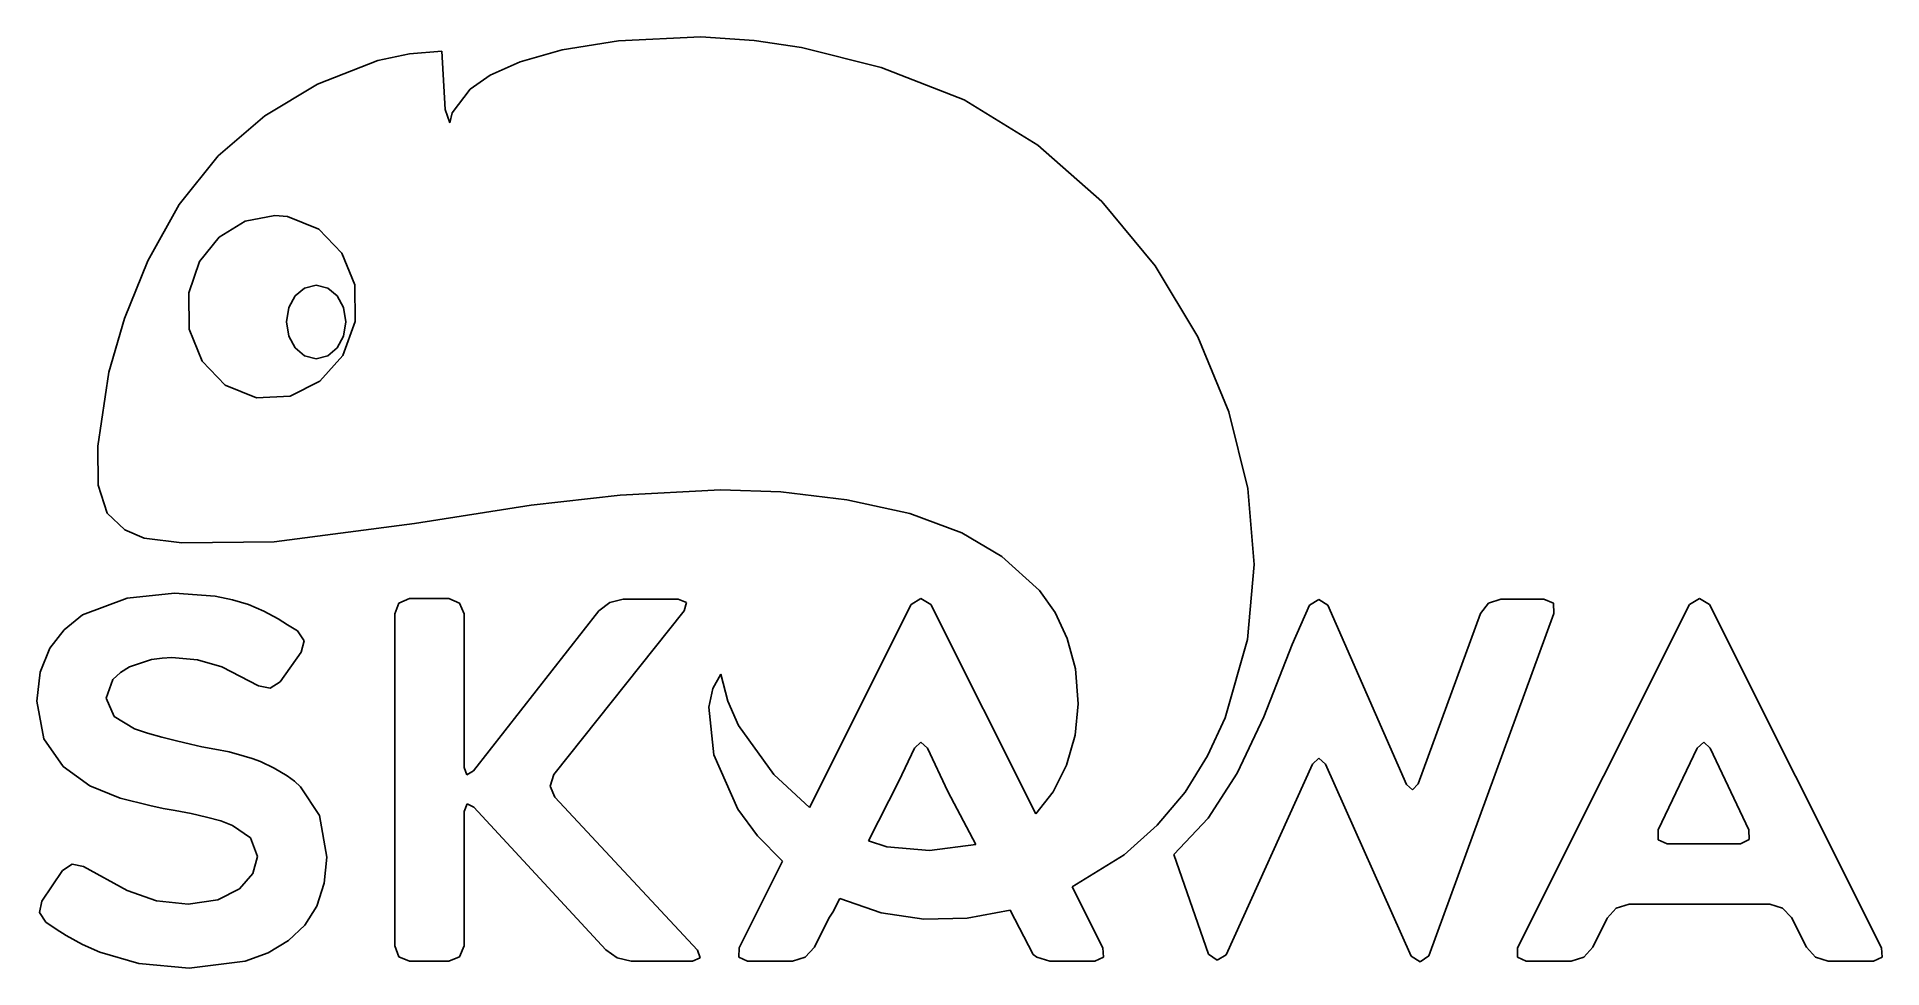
# Model space of a CAD drawing. Extents: x 6.2 to 66.9, y 4.8 to 35.5.
import ezdxf

# ---------------------------------------------------------------- set-up
doc = ezdxf.new("R2010")
doc.units = 0

msp = doc.modelspace()

# ---------------------------------------------------------------- linework, layer by layer
at = {"layer": 'Layer 1'}
for p, q in [((25.295552, 35.324801), (23.450079, 35.02968)), ((28.010677, 35.456719), (25.295552, 35.324801)), ((29.764594, 35.343171), (28.010675, 35.456719)), ((28.010675, 35.456719), (28.010677, 35.456719)), ((31.314038, 35.103021), (29.764594, 35.343171)), ((17.379798, 34.684562), (15.393729, 33.903838)), ((18.421302, 34.903733), (17.379798, 34.684562)), ((19.488878, 34.981359), (18.421302, 34.903733)), ((19.593744, 33.066104), (19.488878, 34.981359)), ((22.067571, 34.639825), (21.081176, 34.196562)), ((23.450079, 35.02968), (22.067571, 34.639825)), ((33.935619, 34.44402), (31.314038, 35.103021)), ((21.081176, 34.196562), (20.42404, 33.74122)), ((36.667949, 33.381773), (33.935619, 34.44402)), ((15.393729, 33.903838), (13.66623, 32.855049)), ((20.42404, 33.74122), (19.830129, 32.959605)), ((39.093231, 31.890305), (36.667949, 33.381773)), ((13.66623, 32.855049), (12.126481, 31.537272)), ((19.751009, 32.625596), (19.593744, 33.066104)), ((19.830129, 32.959605), (19.751009, 32.625596)), ((41.193817, 30.044024), (39.093231, 31.890305)), ((12.126481, 31.537272), (10.845353, 29.938826)), ((10.845353, 29.938826), (9.818269, 28.088764)), ((42.952057, 27.917338), (41.193817, 30.044024)), ((12.16585, 28.869855), (13.0145, 29.396748)), ((13.0145, 29.396748), (13.990962, 29.582381)), ((13.990962, 29.582381), (14.414578, 29.545421)), ((13.990962, 29.582381), (13.990962, 29.582381)), ((14.414578, 29.545421), (15.440856, 29.128241)), ((11.522829, 28.061809), (12.16585, 28.869855)), ((15.440856, 29.128241), (16.202135, 28.339819)), ((9.818269, 28.088764), (9.048162, 26.183482)), ((11.163251, 27.032722), (11.522829, 28.061809)), ((16.202135, 28.339819), (16.626734, 27.291185)), ((44.3503, 25.584655), (42.952057, 27.917338)), ((11.179525, 25.83491), (11.163251, 27.032722)), ((14.664587, 26.931293), (14.455451, 26.546671)), ((14.974743, 27.190644), (14.664587, 26.931293)), ((15.354495, 27.285754), (14.974743, 27.190644)), ((15.734159, 27.190644), (15.354495, 27.285754)), ((15.354495, 27.285754), (15.354495, 27.285754)), ((16.044119, 26.931293), (15.734159, 27.190644)), ((16.25306, 26.546671), (16.044119, 26.931293)), ((16.626734, 27.291185), (16.642972, 26.093373)), ((9.048162, 26.183482), (8.537966, 24.419377)), ((14.455451, 26.546671), (14.378756, 26.075746)), ((16.329666, 26.075746), (16.25306, 26.546671)), ((11.60412, 24.786276), (11.179525, 25.83491)), ((14.378756, 26.075746), (14.455451, 25.604784)), ((14.455451, 25.604784), (14.664587, 25.220166)), ((16.044119, 25.220166), (16.25306, 25.604784)), ((16.642972, 26.093373), (16.228596, 24.969367)), ((16.25306, 25.604784), (16.329666, 26.075746)), ((45.370898, 23.120382), (44.3503, 25.584655)), ((14.664587, 25.220166), (14.974743, 24.960836)), ((14.974743, 24.960836), (15.354495, 24.865738)), ((15.354495, 24.865738), (15.734159, 24.960836)), ((16.228596, 24.969367), (15.478798, 24.122022)), ((15.734159, 24.960836), (16.044119, 25.220166)), ((8.537966, 24.419377), (8.174437, 21.988805)), ((12.365378, 23.997853), (11.60412, 24.786276)), ((13.391644, 23.580674), (12.365378, 23.997853)), ((15.478798, 24.122022), (14.498254, 23.632177)), ((14.498254, 23.632177), (13.391644, 23.580674)), ((45.9962, 20.598928), (45.370898, 23.120382)), ((8.174437, 21.988805), (8.189123, 20.703481)), ((8.189123, 20.703481), (8.483379, 19.777792)), ((18.584784, 19.441741), (22.430535, 20.048771)), ((22.430535, 20.048771), (25.354462, 20.369415)), ((25.354462, 20.369415), (28.654347, 20.545988)), ((28.654347, 20.545988), (30.641595, 20.481572)), ((30.641595, 20.481572), (32.80864, 20.221751)), ((32.80864, 20.221751), (34.883708, 19.770798)), ((46.208556, 18.094698), (45.9962, 20.598928)), ((8.483379, 19.777792), (9.060019, 19.231833)), ((13.977556, 18.835924), (18.584784, 19.441741)), ((34.883708, 19.770798), (36.595025, 19.132985)), ((9.060019, 19.231833), (9.697917, 18.963198)), ((9.697917, 18.963198), (10.941492, 18.810581)), ((10.941492, 18.810581), (13.977556, 18.835924)), ((36.595025, 19.132985), (37.909676, 18.355571)), ((37.909676, 18.355571), (39.145285, 17.237161)), ((45.985762, 15.6274), (46.208556, 18.094698)), ((10.7004, 17.149664), (9.135578, 16.986472)), ((12.037208, 17.051862), (10.7004, 17.149664)), ((10.7004, 17.149664), (10.7004, 17.149664)), ((12.599567, 16.92961), (12.037208, 17.051862)), ((39.145285, 17.237161), (39.658593, 16.513124)), ((7.668557, 16.432074), (7.065349, 15.947283)), ((9.135578, 16.986472), (7.668557, 16.432074)), ((13.129513, 16.774948), (12.599567, 16.92961)), ((13.634441, 16.554895), (13.129513, 16.774948)), ((14.107527, 16.301862), (13.634441, 16.554895)), ((18.076444, 16.823849), (17.938272, 16.465054)), ((17.938272, 16.465054), (17.938272, 5.543709)), ((18.427278, 16.970551), (18.076444, 16.823849)), ((19.714618, 16.970551), (18.427278, 16.970551)), ((20.073412, 16.823849), (19.714618, 16.970551)), ((20.220114, 16.465054), (20.073412, 16.823849)), ((20.220114, 11.411792), (20.220114, 16.465054)), ((24.654156, 16.562855), (20.530008, 11.2975)), ((23.170646, 11.183777), (27.457418, 16.562855)), ((25.012382, 16.83977), (24.654156, 16.562855)), ((25.452489, 16.954061), (25.012382, 16.83977)), ((27.261815, 16.954061), (25.452489, 16.954061)), ((27.531338, 16.83977), (27.261815, 16.954061)), ((27.457418, 16.562855), (27.531338, 16.83977)), ((34.923302, 16.774948), (31.578725, 10.094886)), ((35.249118, 16.970551), (34.923302, 16.774948)), ((35.575499, 16.774948), (35.249118, 16.970551)), ((39.026413, 9.882225), (35.575499, 16.774948)), ((39.658593, 16.513124), (40.062313, 15.659488)), ((48.028691, 16.758459), (47.454959, 15.455767)), ((48.33062, 16.937572), (48.028691, 16.758459)), ((48.631988, 16.758459), (48.33062, 16.937572)), ((51.223727, 10.857396), (48.631988, 16.758459)), ((53.652839, 16.481545), (51.59844, 10.873885)), ((51.957235, 5.217325), (56.064892, 16.481545)), ((53.913263, 16.81532), (53.652839, 16.481545)), ((54.320959, 16.954062), (53.913263, 16.81532)), ((55.739071, 16.954062), (54.320959, 16.954062)), ((60.52964, 16.774948), (54.873652, 5.478318)), ((56.048964, 16.81532), (55.739071, 16.954062)), ((56.064892, 16.481545), (56.048964, 16.81532)), ((60.855455, 16.970551), (60.52964, 16.774948)), ((61.181837, 16.774948), (60.855455, 16.970551)), ((60.855455, 16.970551), (60.855455, 16.970551)), ((66.838412, 5.478318), (61.181837, 16.774948)), ((7.065349, 15.947283), (6.592741, 15.340338)), ((14.417421, 16.106261), (14.107527, 16.301862)), ((14.743237, 15.910658), (14.417421, 16.106261)), ((14.954761, 15.584843), (14.743237, 15.910658)), ((6.592741, 15.340338), (6.274915, 14.545497)), ((14.172918, 14.231544), (14.857528, 15.209558)), ((14.857528, 15.209558), (14.954761, 15.584843)), ((40.062313, 15.659488), (40.326503, 14.66147)), ((45.257777, 13.047284), (45.985762, 15.6274)), ((47.454959, 15.455767), (46.527168, 13.083782)), ((8.915524, 14.541437), (9.216889, 14.721119)), ((9.216889, 14.721119), (9.934478, 14.965622)), ((9.934478, 14.965622), (10.284744, 15.014523)), ((10.284744, 15.014523), (10.602598, 15.030445)), ((10.602598, 15.030445), (11.454426, 14.953127)), ((11.454426, 14.953127), (12.249301, 14.72112)), ((12.249301, 14.72112), (13.455329, 14.101332)), ((40.326503, 14.66147), (40.421221, 13.504287)), ((6.274915, 14.545497), (6.169125, 13.595834)), ((8.450968, 13.693635), (8.66306, 14.313423)), ((8.66306, 14.313423), (8.915524, 14.541437)), ((13.455329, 14.101332), (13.838574, 14.02002)), ((13.838574, 14.02002), (14.172918, 14.231544)), ((28.40311, 14.014979), (28.270614, 13.394074)), ((28.669132, 14.481164), (28.40311, 14.014979)), ((28.891642, 13.598955), (28.669132, 14.481164)), ((6.169125, 13.595834), (6.397139, 12.357396)), ((8.711961, 13.090906), (8.450968, 13.693635)), ((28.270614, 13.394074), (28.435668, 11.824234)), ((29.250979, 12.791699), (28.891642, 13.598955)), ((40.421221, 13.504287), (40.31978, 12.472284)), ((9.380081, 12.683211), (8.711961, 13.090906)), ((30.406241, 11.180367), (29.250979, 12.791699)), ((44.676398, 11.792529), (45.257777, 13.047284)), ((46.527168, 13.083782), (45.644736, 11.220876)), ((6.397139, 12.357396), (7.032848, 11.444204)), ((9.812227, 12.536509), (9.380081, 12.683211)), ((10.276783, 12.406296), (9.812227, 12.536509)), ((10.757261, 12.292005), (10.276783, 12.406296)), ((11.222386, 12.177714), (10.757261, 12.292005)), ((11.597102, 12.096402), (11.222386, 12.177714)), ((35.037594, 12.047501), (35.249118, 12.243104)), ((35.249118, 12.243104), (35.461213, 12.047501)), ((35.249118, 12.243104), (35.249118, 12.243104)), ((40.31978, 12.472284), (40.034479, 11.489238)), ((60.782674, 12.047501), (60.994769, 12.243104)), ((60.994766, 12.243104), (61.206856, 12.047501)), ((60.994769, 12.243104), (60.994766, 12.243104)), ((12.020718, 12.015091), (11.597102, 12.096402)), ((12.493804, 11.92525), (12.020718, 12.015091)), ((12.982811, 11.786508), (12.493804, 11.92525)), ((13.251765, 11.705197), (12.982811, 11.786508)), ((13.520719, 11.607395), (13.251765, 11.705197)), ((13.968786, 11.395304), (13.520719, 11.607395)), ((28.435668, 11.824234), (29.223235, 10.043909)), ((34.517313, 10.961451), (35.037594, 12.047501)), ((35.461213, 12.047501), (36.13445, 10.623695)), ((43.935194, 10.602701), (44.676398, 11.792529)), ((48.126489, 11.526084), (48.338584, 11.721687)), ((48.338584, 11.721687), (48.550107, 11.526084)), ((59.495337, 9.357964), (60.782674, 12.047501)), ((61.206856, 12.047501), (62.478275, 9.357964)), ((7.032848, 11.444204), (7.91306, 10.808496)), ((14.400932, 11.134877), (13.968786, 11.395304)), ((14.636906, 10.963726), (14.400932, 11.134877)), ((14.841038, 10.776084), (14.636906, 10.963726)), ((20.309955, 11.167289), (20.220114, 11.411792)), ((20.530008, 11.2975), (20.309955, 11.167289)), ((23.048394, 10.800534), (23.170646, 11.183777)), ((31.578725, 10.094886), (30.406241, 11.180367)), ((33.526788, 8.994049), (34.517313, 10.961451)), ((40.034479, 11.489238), (39.593847, 10.6082)), ((45.644736, 11.220876), (44.696509, 9.748255)), ((45.290252, 5.250305), (48.126489, 11.526084)), ((48.550107, 11.526084), (51.370425, 5.201405)), ((7.91306, 10.808496), (8.907564, 10.401368)), ((8.907564, 10.401368), (9.885578, 10.156865)), ((15.460257, 9.83048), (14.841038, 10.776084)), ((23.203057, 10.433777), (23.048394, 10.800534)), ((27.898092, 5.396437), (23.203057, 10.433777)), ((36.13445, 10.623695), (37.049915, 8.875211)), ((39.593847, 10.6082), (39.026413, 9.882225)), ((43.022989, 9.508845), (43.935194, 10.602701)), ((51.419327, 10.678281), (51.223727, 10.857396)), ((51.59844, 10.873885), (51.419327, 10.678281)), ((9.885578, 10.156865), (10.325684, 10.067023)), ((10.325684, 10.067023), (10.716889, 9.993672)), ((10.716889, 9.993672), (11.246837, 9.895872)), ((11.246837, 9.895872), (11.743804, 9.78158)), ((11.743804, 9.78158), (12.216321, 9.651368)), ((15.704761, 8.461263), (15.460257, 9.83048)), ((20.220114, 9.960692), (20.317916, 10.213726)), ((20.220114, 5.543709), (20.220114, 9.960692)), ((20.317916, 10.213726), (20.545929, 10.107964)), ((20.545929, 10.107964), (24.88217, 5.412928)), ((29.223235, 10.043909), (29.868881, 9.159897)), ((44.696509, 9.748255), (43.571335, 8.547123)), ((12.216321, 9.651368), (12.607527, 9.504665)), ((12.607527, 9.504665), (13.194335, 9.096969)), ((29.868881, 9.159897), (30.692258, 8.325363)), ((41.928608, 8.542003), (43.022989, 9.508845)), ((59.495337, 9.032146), (59.495337, 9.357964)), ((62.478275, 9.357964), (62.486239, 9.04011)), ((13.194335, 9.096969), (13.422918, 8.477752)), ((34.127815, 8.80584), (33.526788, 8.994049)), ((35.53135, 8.681449), (34.127815, 8.80584)), ((37.049915, 8.875211), (35.53135, 8.681449)), ((40.224474, 7.4895), (41.928608, 8.542003)), ((43.571335, 8.547123), (44.703441, 5.266228)), ((59.788741, 8.901365), (59.495337, 9.032146)), ((62.201365, 8.901365), (59.788741, 8.901365)), ((62.486239, 9.04011), (62.201365, 8.901365)), ((7.016358, 8.021156), (6.331748, 7.010729)), ((7.326252, 8.233246), (7.016358, 8.021156)), ((7.700968, 8.151937), (7.326252, 8.233246)), ((9.135578, 7.368956), (7.700968, 8.151937)), ((13.276215, 7.923353), (12.836109, 7.417856)), ((13.422918, 8.477752), (13.276215, 7.923353)), ((15.623355, 7.60131), (15.704761, 8.461263)), ((30.692258, 8.325363), (29.266743, 5.478318)), ((10.101349, 7.026806), (9.135578, 7.368956)), ((12.836109, 7.417856), (12.11852, 7.05963)), ((15.378946, 6.84754), (15.623355, 7.60131)), ((41.23149, 5.478318), (40.224474, 7.4895)), ((6.331748, 7.010729), (6.250437, 6.635445)), ((11.140506, 6.912929), (10.101349, 7.026806)), ((12.11852, 7.05963), (11.140506, 6.912929)), ((14.983517, 6.224071), (15.378946, 6.84754)), ((32.345774, 6.649092), (32.574927, 7.10455)), ((32.574927, 7.10455), (33.9349, 6.634155)), ((36.765474, 6.458662), (38.179742, 6.717325)), ((38.179742, 6.717325), (38.942821, 5.25997)), ((57.823622, 6.456333), (58.117026, 6.782148)), ((58.117026, 6.782148), (58.541211, 6.912929)), ((58.541211, 6.912929), (63.170858, 6.912929)), ((63.170858, 6.912929), (63.585944, 6.782148)), ((63.585944, 6.782148), (63.887878, 6.472824)), ((6.250437, 6.635445), (6.462529, 6.326121)), ((6.462529, 6.326121), (6.804834, 6.089576)), ((6.804834, 6.089576), (7.130649, 5.886013)), ((14.449833, 5.722824), (14.983517, 6.224071)), ((31.744753, 5.494806), (32.217269, 6.456333)), ((32.217269, 6.456333), (32.345774, 6.649092)), ((33.9349, 6.634155), (35.341138, 6.424899)), ((35.341138, 6.424899), (36.765474, 6.458662)), ((57.351106, 5.494806), (57.823622, 6.456333)), ((63.887878, 6.472824), (64.376883, 5.494806)), ((7.130649, 5.886013), (7.668557, 5.584079)), ((7.668557, 5.584079), (8.238875, 5.331617)), ((13.781329, 5.315217), (14.449833, 5.722824)), ((17.938272, 5.543709), (18.076444, 5.184914)), ((20.073412, 5.184914), (20.220114, 5.543709)), ((29.266743, 5.478318), (29.258779, 5.168425)), ((31.443385, 5.168425), (31.744753, 5.494806)), ((41.255938, 5.168425), (41.23149, 5.478318)), ((54.873652, 5.478318), (54.865132, 5.168425)), ((57.049738, 5.168425), (57.351106, 5.494806)), ((64.376883, 5.494806), (64.67029, 5.168425)), ((66.86286, 5.168425), (66.838412, 5.478318)), ((8.238875, 5.331617), (9.526783, 4.956901)), ((9.526783, 4.956901), (11.173486, 4.809632)), ((11.173486, 4.809632), (13.015222, 5.03821)), ((13.015222, 5.03821), (13.781329, 5.315217)), ((18.076444, 5.184914), (18.427278, 5.03821)), ((18.427278, 5.03821), (19.714618, 5.03821)), ((19.714618, 5.03821), (20.073412, 5.184914)), ((24.88217, 5.412928), (25.256886, 5.143972)), ((25.256886, 5.143972), (25.713482, 5.03821)), ((25.713482, 5.03821), (27.7349, 5.03821)), ((27.7349, 5.03821), (27.987365, 5.143972)), ((27.987365, 5.143972), (27.898092, 5.396437)), ((29.258779, 5.168425), (29.544221, 5.03821)), ((29.544221, 5.03821), (31.027164, 5.03821)), ((31.027164, 5.03821), (31.443385, 5.168425)), ((38.942821, 5.25997), (39.063936, 5.168425)), ((39.063936, 5.168425), (39.48755, 5.03821)), ((39.48755, 5.03821), (40.971064, 5.03821)), ((40.971064, 5.03821), (41.255938, 5.168425)), ((44.703441, 5.266228), (44.988886, 5.070624)), ((44.988886, 5.070624), (45.290252, 5.250305)), ((51.370425, 5.201405), (51.663829, 5.021721)), ((51.663829, 5.021721), (51.957235, 5.217325)), ((54.865132, 5.168425), (55.150575, 5.03821)), ((55.150575, 5.03821), (56.634084, 5.03821)), ((56.634084, 5.03821), (57.049738, 5.168425)), ((64.67029, 5.168425), (65.093906, 5.03821)), ((65.093906, 5.03821), (66.577417, 5.03821)), ((66.577417, 5.03821), (66.86286, 5.168425))]:
    msp.add_line(p, q, dxfattribs=at)

doc.saveas('drawing.dxf')
